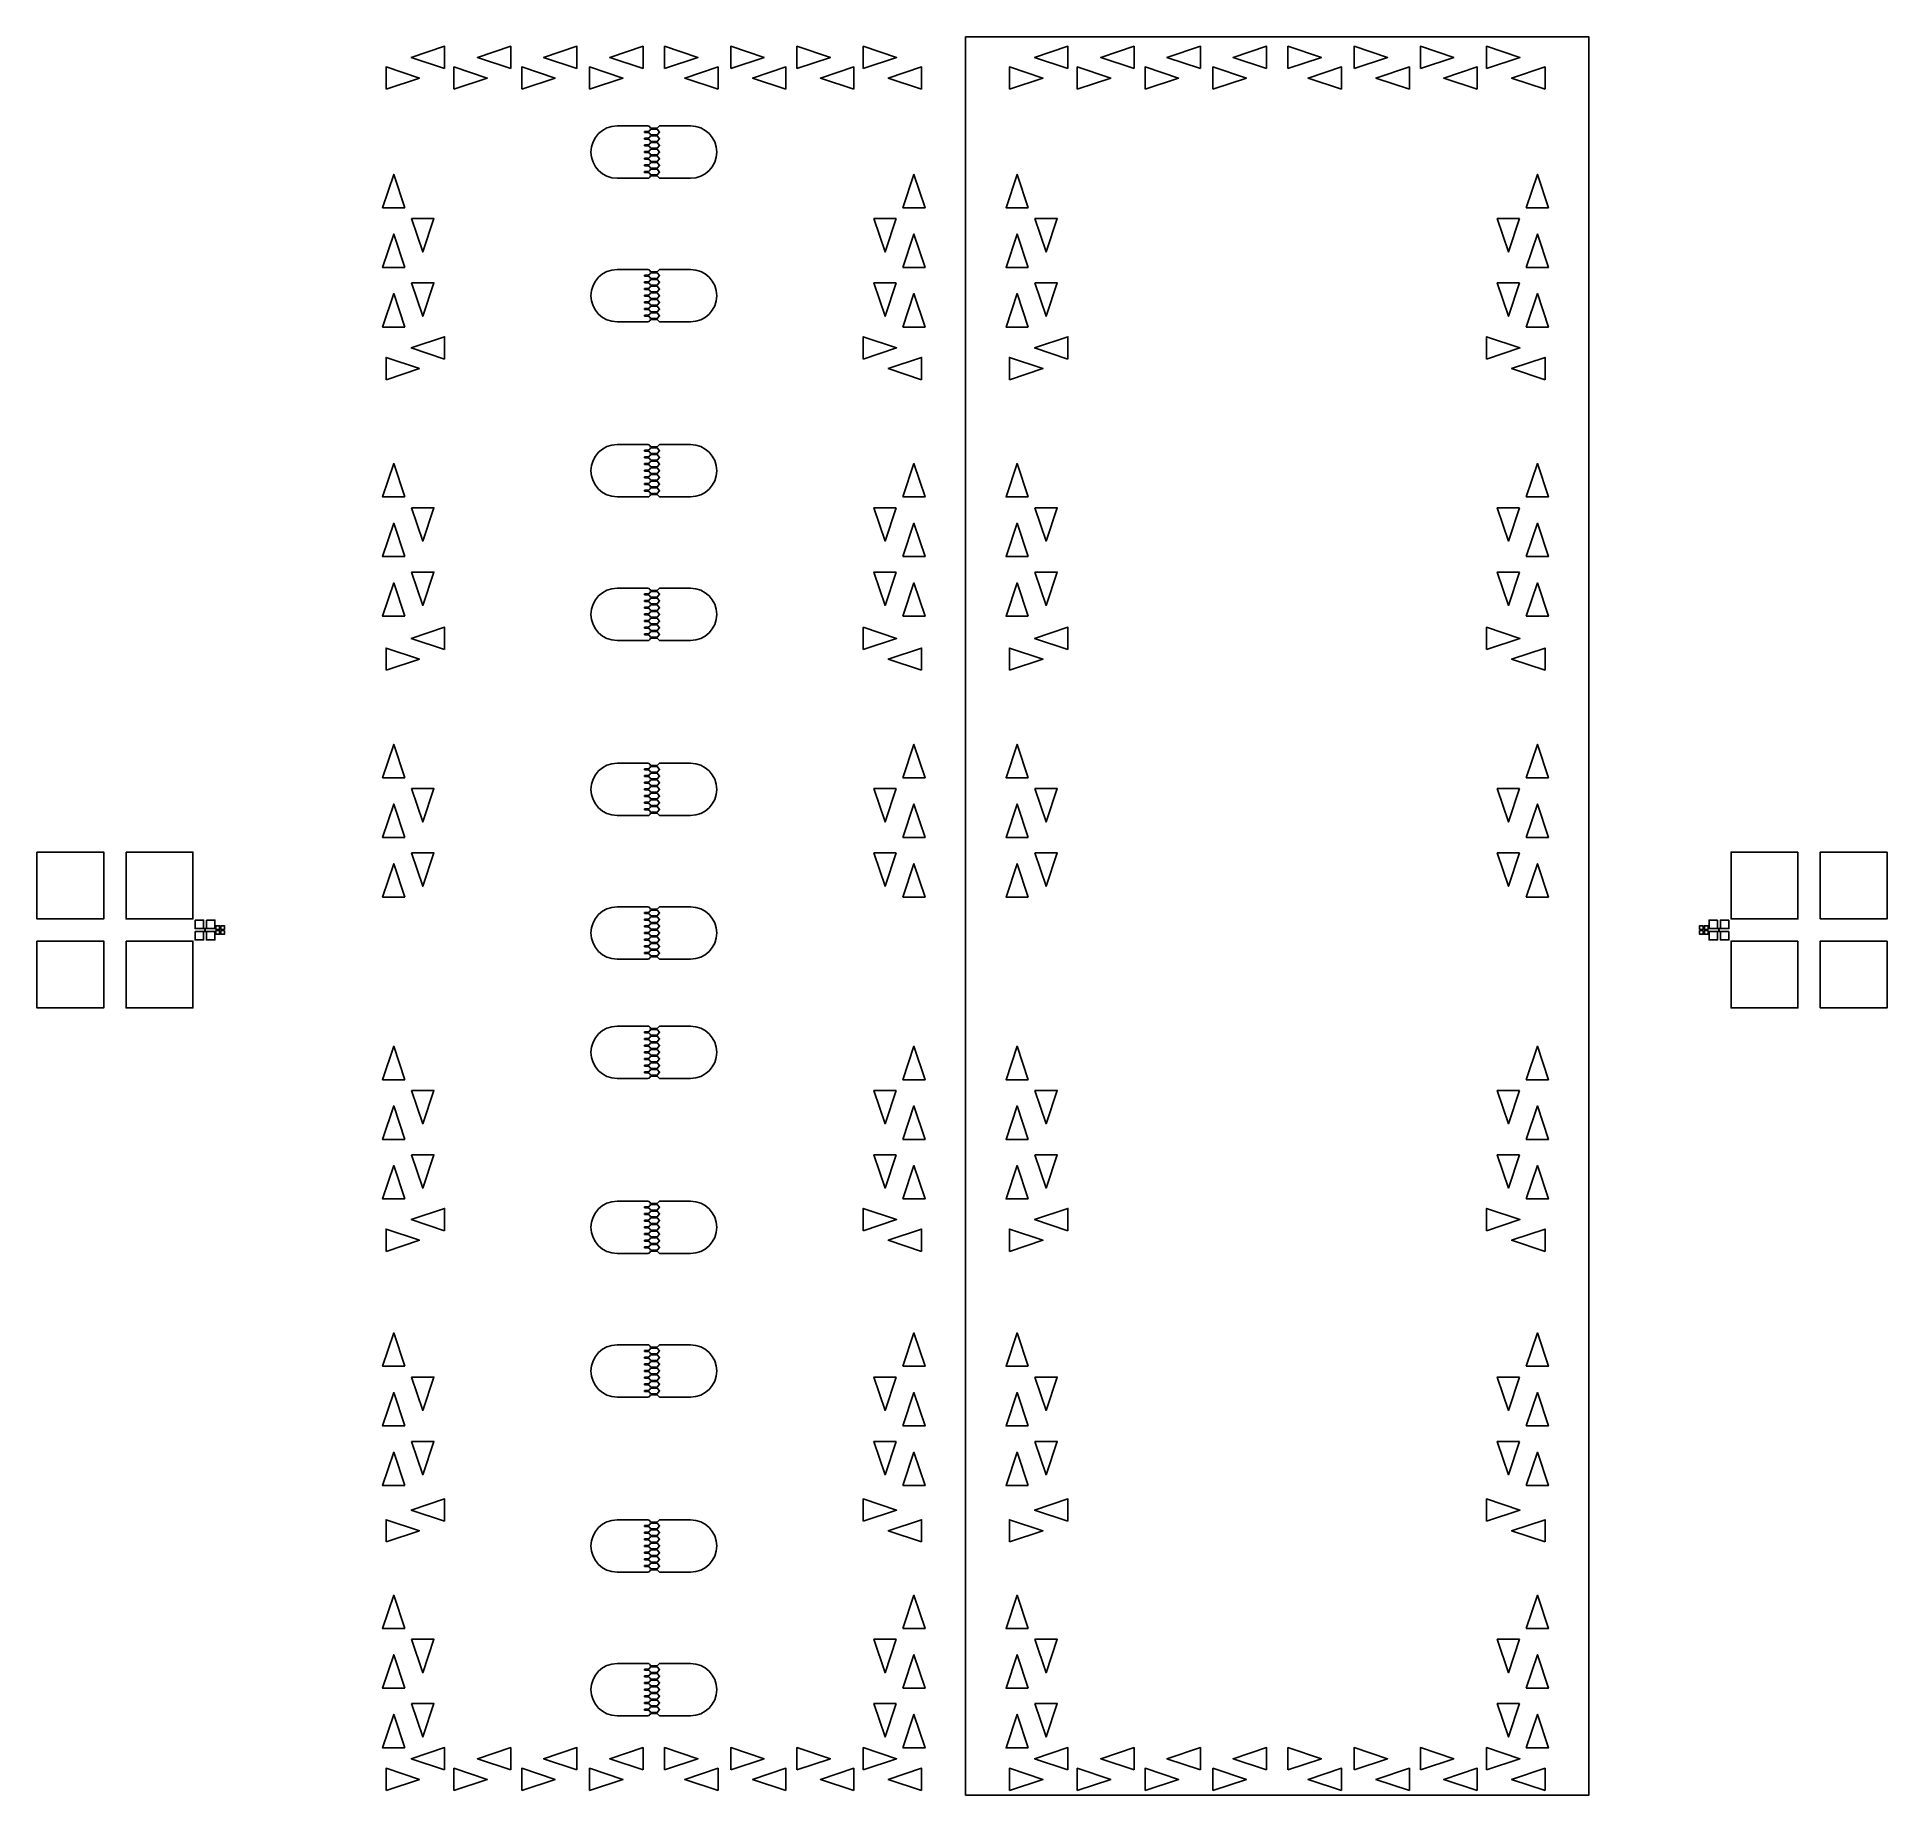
# Model space of a CAD drawing. Header units: millimetres. Extents: x -41.5 to 41.5, y -38.9 to 40.1.
import ezdxf

# ---------------------------------------------------------------- set-up
doc = ezdxf.new("R2010")
doc.units = ezdxf.units.MM

msp = doc.modelspace()

# ---------------------------------------------------------------- linework, layer by layer
for points in [[(28.16, -35.871), (28.16, -38.871), (0.16, -38.871), (0.16, -35.871), (0.16, 33.129), (0.16, 37.129), (0.16, 40.129), (28.16, 40.129), (28.16, 37.129)], [(-23.241, 38.713), (-24.741, 39.213), (-23.241, 39.713)], [(-20.268, 38.713), (-21.768, 39.213), (-20.268, 39.713)], [(-17.294, 38.713), (-18.794, 39.213), (-17.294, 39.713)], [(-14.321, 38.713), (-15.821, 39.213), (-14.321, 39.713)], [(-13.359, 38.713), (-11.859, 39.213), (-13.359, 39.713)], [(-10.386, 38.713), (-8.886, 39.213), (-10.386, 39.713)], [(-7.412, 38.713), (-5.912, 39.213), (-7.412, 39.713)], [(-4.439, 38.713), (-2.939, 39.213), (-4.439, 39.713)], [(4.759, 38.713), (3.259, 39.213), (4.759, 39.713)], [(7.732, 38.713), (6.232, 39.213), (7.732, 39.713)], [(10.706, 38.713), (9.206, 39.213), (10.706, 39.713)], [(13.679, 38.713), (12.179, 39.213), (13.679, 39.713)], [(14.641, 38.713), (16.141, 39.213), (14.641, 39.713)], [(17.614, 38.713), (19.114, 39.213), (17.614, 39.713)], [(20.588, 38.713), (22.088, 39.213), (20.588, 39.713)], [(23.561, 38.713), (25.061, 39.213), (23.561, 39.713)], [(-25.869, 37.784), (-24.369, 38.284), (-25.869, 38.784)], [(-22.822, 37.784), (-21.322, 38.284), (-22.822, 38.784)], [(-19.775, 37.784), (-18.275, 38.284), (-19.775, 38.784)], [(-16.728, 37.784), (-15.228, 38.284), (-16.728, 38.784)], [(-10.953, 37.784), (-12.453, 38.284), (-10.953, 38.784)], [(-7.906, 37.784), (-9.406, 38.284), (-7.906, 38.784)], [(-4.859, 37.784), (-6.359, 38.284), (-4.859, 38.784)], [(-1.812, 37.784), (-3.312, 38.284), (-1.812, 38.784)], [(2.131, 37.784), (3.631, 38.284), (2.131, 38.784)], [(5.178, 37.784), (6.678, 38.284), (5.178, 38.784)], [(8.225, 37.784), (9.725, 38.284), (8.225, 38.784)], [(11.272, 37.784), (12.772, 38.284), (11.272, 38.784)], [(17.047, 37.784), (15.547, 38.284), (17.047, 38.784)], [(20.094, 37.784), (18.594, 38.284), (20.094, 38.784)], [(23.141, 37.784), (21.641, 38.284), (23.141, 38.784)], [(26.188, 37.784), (24.688, 38.284), (26.188, 38.784)], [(-25.023, 32.456), (-25.523, 33.956), (-26.023, 32.456)], [(-2.657, 32.456), (-2.157, 33.956), (-1.657, 32.456)], [(2.977, 32.456), (2.477, 33.956), (1.977, 32.456)], [(25.343, 32.456), (25.843, 33.956), (26.343, 32.456)], [(-24.723, 31.972), (-24.223, 30.472), (-23.723, 31.972)], [(-2.958, 31.972), (-3.458, 30.472), (-3.958, 31.972)], [(3.277, 31.972), (3.777, 30.472), (4.277, 31.972)], [(25.042, 31.972), (24.542, 30.472), (24.042, 31.972)], [(-25.023, 29.775), (-25.523, 31.275), (-26.023, 29.775)], [(-2.657, 29.775), (-2.157, 31.275), (-1.657, 29.775)], [(2.977, 29.775), (2.477, 31.275), (1.977, 29.775)], [(25.343, 29.775), (25.843, 31.275), (26.343, 29.775)], [(-25.023, 27.095), (-25.523, 28.595), (-26.023, 27.095)], [(-24.723, 29.083), (-24.223, 27.583), (-23.723, 29.083)], [(-2.958, 29.083), (-3.458, 27.583), (-3.958, 29.083)], [(-2.657, 27.095), (-2.157, 28.595), (-1.657, 27.095)], [(2.977, 27.095), (2.477, 28.595), (1.977, 27.095)], [(3.277, 29.083), (3.777, 27.583), (4.277, 29.083)], [(25.042, 29.083), (24.542, 27.583), (24.042, 29.083)], [(25.343, 27.095), (25.843, 28.595), (26.343, 27.095)], [(-23.241, 25.657), (-24.741, 26.157), (-23.241, 26.657)], [(-4.439, 25.657), (-2.939, 26.157), (-4.439, 26.657)], [(4.759, 25.657), (3.259, 26.157), (4.759, 26.657)], [(23.561, 25.657), (25.061, 26.157), (23.561, 26.657)], [(-25.869, 24.727), (-24.369, 25.227), (-25.869, 25.727)], [(-1.812, 24.727), (-3.312, 25.227), (-1.812, 25.727)], [(2.131, 24.727), (3.631, 25.227), (2.131, 25.727)], [(26.188, 24.727), (24.688, 25.227), (26.188, 25.727)], [(-25.023, 19.46), (-25.523, 20.96), (-26.023, 19.46)], [(-2.657, 19.46), (-2.157, 20.96), (-1.657, 19.46)], [(2.977, 19.46), (2.477, 20.96), (1.977, 19.46)], [(25.343, 19.46), (25.843, 20.96), (26.343, 19.46)], [(-24.723, 18.976), (-24.223, 17.476), (-23.723, 18.976)], [(-2.958, 18.976), (-3.458, 17.476), (-3.958, 18.976)], [(3.277, 18.976), (3.777, 17.476), (4.277, 18.976)], [(25.042, 18.976), (24.542, 17.476), (24.042, 18.976)], [(-25.023, 16.779), (-25.523, 18.279), (-26.023, 16.779)], [(-2.657, 16.779), (-2.157, 18.279), (-1.657, 16.779)], [(2.977, 16.779), (2.477, 18.279), (1.977, 16.779)], [(25.343, 16.779), (25.843, 18.279), (26.343, 16.779)], [(-24.723, 16.087), (-24.223, 14.587), (-23.723, 16.087)], [(-2.958, 16.087), (-3.458, 14.587), (-3.958, 16.087)], [(3.277, 16.087), (3.777, 14.587), (4.277, 16.087)], [(25.042, 16.087), (24.542, 14.587), (24.042, 16.087)], [(-25.023, 14.099), (-25.523, 15.599), (-26.023, 14.099)], [(-2.657, 14.099), (-2.157, 15.599), (-1.657, 14.099)], [(2.977, 14.099), (2.477, 15.599), (1.977, 14.099)], [(25.343, 14.099), (25.843, 15.599), (26.343, 14.099)], [(-23.241, 12.601), (-24.741, 13.101), (-23.241, 13.601)], [(-4.439, 12.601), (-2.939, 13.101), (-4.439, 13.601)], [(4.759, 12.601), (3.259, 13.101), (4.759, 13.601)], [(23.561, 12.601), (25.061, 13.101), (23.561, 13.601)], [(-25.869, 11.671), (-24.369, 12.171), (-25.869, 12.671)], [(-1.812, 11.671), (-3.312, 12.171), (-1.812, 12.671)], [(2.131, 11.671), (3.631, 12.171), (2.131, 12.671)], [(26.188, 11.671), (24.688, 12.171), (26.188, 12.671)], [(-25.023, 6.84), (-25.523, 8.34), (-26.023, 6.84)], [(-2.657, 6.84), (-2.157, 8.34), (-1.657, 6.84)], [(2.977, 6.84), (2.477, 8.34), (1.977, 6.84)], [(25.343, 6.84), (25.843, 8.34), (26.343, 6.84)], [(-24.723, 6.356), (-24.223, 4.856), (-23.723, 6.356)], [(-2.958, 6.356), (-3.458, 4.856), (-3.958, 6.356)], [(3.277, 6.356), (3.777, 4.856), (4.277, 6.356)], [(25.042, 6.356), (24.542, 4.856), (24.042, 6.356)], [(-25.023, 4.159), (-25.523, 5.659), (-26.023, 4.159)], [(-2.657, 4.159), (-2.157, 5.659), (-1.657, 4.159)], [(2.977, 4.159), (2.477, 5.659), (1.977, 4.159)], [(25.343, 4.159), (25.843, 5.659), (26.343, 4.159)], [(-41.548, 3.5), (-38.548, 3.5), (-38.548, 0.5), (-41.548, 0.5)], [(-37.548, 3.5), (-34.548, 3.5), (-34.548, 0.5), (-37.548, 0.5)], [(-24.723, 3.467), (-24.223, 1.967), (-23.723, 3.467)], [(-2.958, 3.467), (-3.458, 1.967), (-3.958, 3.467)], [(3.277, 3.467), (3.777, 1.967), (4.277, 3.467)], [(25.042, 3.467), (24.542, 1.967), (24.042, 3.467)], [(37.548, 3.5), (34.548, 3.5), (34.548, 0.5), (37.548, 0.5)], [(41.548, 3.5), (38.548, 3.5), (38.548, 0.5), (41.548, 0.5)], [(-25.023, 1.479), (-25.523, 2.979), (-26.023, 1.479)], [(-2.657, 1.479), (-2.157, 2.979), (-1.657, 1.479)], [(2.977, 1.479), (2.477, 2.979), (1.977, 1.479)], [(25.343, 1.479), (25.843, 2.979), (26.343, 1.479)], [(-34.445, 0.445), (-34.064, 0.445), (-34.064, 0.064), (-34.445, 0.064)], [(-33.98, 0.064), (-34, 0.064), (-34.02, 0.064), (-34, 0)], [(-33.98, -0.064), (-34, -0.064), (-34.02, -0.064), (-34, 0)], [(-33.936, 0.445), (-33.555, 0.445), (-33.555, 0.064), (-33.936, 0.064)], [(-33.509, 0.19), (-33.346, 0.19), (-33.346, 0.027), (-33.509, 0.027)], [(-33.292, 0.19), (-33.13, 0.19), (-33.13, 0.027), (-33.292, 0.027)], [(33.292, 0.19), (33.13, 0.19), (33.13, 0.027), (33.292, 0.027)], [(33.509, 0.19), (33.346, 0.19), (33.346, 0.027), (33.509, 0.027)], [(33.936, 0.445), (33.555, 0.445), (33.555, 0.064), (33.936, 0.064)], [(34.02, 0.064), (34, 0.064), (33.98, 0.064), (34, 0)], [(34.02, -0.064), (34, -0.064), (33.98, -0.064), (34, 0)], [(34.445, 0.445), (34.064, 0.445), (34.064, 0.064), (34.445, 0.064)], [(-41.548, -0.5), (-38.548, -0.5), (-38.548, -3.5), (-41.548, -3.5)], [(-37.548, -0.5), (-34.548, -0.5), (-34.548, -3.5), (-37.548, -3.5)], [(-34.445, -0.064), (-34.064, -0.064), (-34.064, -0.445), (-34.445, -0.445)], [(-33.936, -0.064), (-33.555, -0.064), (-33.555, -0.445), (-33.936, -0.445)], [(-33.509, -0.027), (-33.346, -0.027), (-33.346, -0.19), (-33.509, -0.19)], [(-33.292, -0.027), (-33.13, -0.027), (-33.13, -0.19), (-33.292, -0.19)], [(33.292, -0.027), (33.13, -0.027), (33.13, -0.19), (33.292, -0.19)], [(33.509, -0.027), (33.346, -0.027), (33.346, -0.19), (33.509, -0.19)], [(33.936, -0.064), (33.555, -0.064), (33.555, -0.445), (33.936, -0.445)], [(34.445, -0.064), (34.064, -0.064), (34.064, -0.445), (34.445, -0.445)], [(37.548, -0.5), (34.548, -0.5), (34.548, -3.5), (37.548, -3.5)], [(41.548, -0.5), (38.548, -0.5), (38.548, -3.5), (41.548, -3.5)], [(-25.023, -6.726), (-25.523, -5.226), (-26.023, -6.726)], [(-2.657, -6.726), (-2.157, -5.226), (-1.657, -6.726)], [(2.977, -6.726), (2.477, -5.226), (1.977, -6.726)], [(25.343, -6.726), (25.843, -5.226), (26.343, -6.726)], [(-24.723, -7.21), (-24.223, -8.71), (-23.723, -7.21)], [(-2.958, -7.21), (-3.458, -8.71), (-3.958, -7.21)], [(3.277, -7.21), (3.777, -8.71), (4.277, -7.21)], [(25.042, -7.21), (24.542, -8.71), (24.042, -7.21)], [(-25.023, -9.407), (-25.523, -7.907), (-26.023, -9.407)], [(-2.657, -9.407), (-2.157, -7.907), (-1.657, -9.407)], [(2.977, -9.407), (2.477, -7.907), (1.977, -9.407)], [(25.343, -9.407), (25.843, -7.907), (26.343, -9.407)], [(-25.023, -12.087), (-25.523, -10.587), (-26.023, -12.087)], [(-24.723, -10.099), (-24.223, -11.599), (-23.723, -10.099)], [(-2.958, -10.099), (-3.458, -11.599), (-3.958, -10.099)], [(-2.657, -12.087), (-2.157, -10.587), (-1.657, -12.087)], [(2.977, -12.087), (2.477, -10.587), (1.977, -12.087)], [(3.277, -10.099), (3.777, -11.599), (4.277, -10.099)], [(25.042, -10.099), (24.542, -11.599), (24.042, -10.099)], [(25.343, -12.087), (25.843, -10.587), (26.343, -12.087)], [(-23.241, -13.512), (-24.741, -13.012), (-23.241, -12.512)], [(-4.439, -13.512), (-2.939, -13.012), (-4.439, -12.512)], [(4.759, -13.512), (3.259, -13.012), (4.759, -12.512)], [(23.561, -13.512), (25.061, -13.012), (23.561, -12.512)], [(-25.869, -14.441), (-24.369, -13.941), (-25.869, -13.441)], [(-1.812, -14.441), (-3.312, -13.941), (-1.812, -13.441)], [(2.131, -14.441), (3.631, -13.941), (2.131, -13.441)], [(26.188, -14.441), (24.688, -13.941), (26.188, -13.441)], [(-25.023, -19.607), (-25.523, -18.107), (-26.023, -19.607)], [(-2.657, -19.607), (-2.157, -18.107), (-1.657, -19.607)], [(2.977, -19.607), (2.477, -18.107), (1.977, -19.607)], [(25.343, -19.607), (25.843, -18.107), (26.343, -19.607)], [(-24.723, -20.091), (-24.223, -21.591), (-23.723, -20.091)], [(-2.958, -20.091), (-3.458, -21.591), (-3.958, -20.091)], [(3.277, -20.091), (3.777, -21.591), (4.277, -20.091)], [(25.042, -20.091), (24.542, -21.591), (24.042, -20.091)], [(-25.023, -22.288), (-25.523, -20.788), (-26.023, -22.288)], [(-2.657, -22.288), (-2.157, -20.788), (-1.657, -22.288)], [(2.977, -22.288), (2.477, -20.788), (1.977, -22.288)], [(25.343, -22.288), (25.843, -20.788), (26.343, -22.288)], [(-24.723, -22.98), (-24.223, -24.48), (-23.723, -22.98)], [(-2.958, -22.98), (-3.458, -24.48), (-3.958, -22.98)], [(3.277, -22.98), (3.777, -24.48), (4.277, -22.98)], [(25.042, -22.98), (24.542, -24.48), (24.042, -22.98)], [(-25.023, -24.968), (-25.523, -23.468), (-26.023, -24.968)], [(-2.657, -24.968), (-2.157, -23.468), (-1.657, -24.968)], [(2.977, -24.968), (2.477, -23.468), (1.977, -24.968)], [(25.343, -24.968), (25.843, -23.468), (26.343, -24.968)], [(-23.241, -26.568), (-24.741, -26.068), (-23.241, -25.568)], [(-4.439, -26.568), (-2.939, -26.068), (-4.439, -25.568)], [(4.759, -26.568), (3.259, -26.068), (4.759, -25.568)], [(23.561, -26.568), (25.061, -26.068), (23.561, -25.568)], [(-25.869, -27.498), (-24.369, -26.998), (-25.869, -26.498)], [(-1.812, -27.498), (-3.312, -26.998), (-1.812, -26.498)], [(2.131, -27.498), (3.631, -26.998), (2.131, -26.498)], [(26.188, -27.498), (24.688, -26.998), (26.188, -26.498)], [(-25.023, -31.391), (-25.523, -29.891), (-26.023, -31.391)], [(-2.657, -31.391), (-2.157, -29.891), (-1.657, -31.391)], [(2.977, -31.391), (2.477, -29.891), (1.977, -31.391)], [(25.343, -31.391), (25.843, -29.891), (26.343, -31.391)], [(-24.723, -31.874), (-24.223, -33.374), (-23.723, -31.874)], [(-2.958, -31.874), (-3.458, -33.374), (-3.958, -31.874)], [(3.277, -31.874), (3.777, -33.374), (4.277, -31.874)], [(25.042, -31.874), (24.542, -33.374), (24.042, -31.874)], [(-25.023, -34.071), (-25.523, -32.571), (-26.023, -34.071)], [(-2.657, -34.071), (-2.157, -32.571), (-1.657, -34.071)], [(2.977, -34.071), (2.477, -32.571), (1.977, -34.071)], [(25.343, -34.071), (25.843, -32.571), (26.343, -34.071)], [(-24.723, -34.763), (-24.223, -36.263), (-23.723, -34.763)], [(-2.958, -34.763), (-3.458, -36.263), (-3.958, -34.763)], [(3.277, -34.763), (3.777, -36.263), (4.277, -34.763)], [(25.042, -34.763), (24.542, -36.263), (24.042, -34.763)], [(-25.023, -36.752), (-25.523, -35.252), (-26.023, -36.752)], [(-2.657, -36.752), (-2.157, -35.252), (-1.657, -36.752)], [(2.977, -36.752), (2.477, -35.252), (1.977, -36.752)], [(25.343, -36.752), (25.843, -35.252), (26.343, -36.752)], [(-23.241, -37.742), (-24.741, -37.242), (-23.241, -36.742)], [(-20.268, -37.742), (-21.768, -37.242), (-20.268, -36.742)], [(-17.294, -37.742), (-18.794, -37.242), (-17.294, -36.742)], [(-14.321, -37.742), (-15.821, -37.242), (-14.321, -36.742)], [(-13.359, -37.742), (-11.859, -37.242), (-13.359, -36.742)], [(-10.386, -37.742), (-8.886, -37.242), (-10.386, -36.742)], [(-7.412, -37.742), (-5.912, -37.242), (-7.412, -36.742)], [(-4.439, -37.742), (-2.939, -37.242), (-4.439, -36.742)], [(4.759, -37.742), (3.259, -37.242), (4.759, -36.742)], [(7.732, -37.742), (6.232, -37.242), (7.732, -36.742)], [(10.706, -37.742), (9.206, -37.242), (10.706, -36.742)], [(13.679, -37.742), (12.179, -37.242), (13.679, -36.742)], [(14.641, -37.742), (16.141, -37.242), (14.641, -36.742)], [(17.614, -37.742), (19.114, -37.242), (17.614, -36.742)], [(20.588, -37.742), (22.088, -37.242), (20.588, -36.742)], [(23.561, -37.742), (25.061, -37.242), (23.561, -36.742)], [(-25.869, -38.671), (-24.369, -38.171), (-25.869, -37.671)], [(-22.822, -38.671), (-21.322, -38.171), (-22.822, -37.671)], [(-19.775, -38.671), (-18.275, -38.171), (-19.775, -37.671)], [(-16.728, -38.671), (-15.228, -38.171), (-16.728, -37.671)], [(-10.953, -38.671), (-12.453, -38.171), (-10.953, -37.671)], [(-7.906, -38.671), (-9.406, -38.171), (-7.906, -37.671)], [(-4.859, -38.671), (-6.359, -38.171), (-4.859, -37.671)], [(-1.812, -38.671), (-3.312, -38.171), (-1.812, -37.671)], [(2.131, -38.671), (3.631, -38.171), (2.131, -37.671)], [(5.178, -38.671), (6.678, -38.171), (5.178, -37.671)], [(8.225, -38.671), (9.725, -38.171), (8.225, -37.671)], [(11.272, -38.671), (12.772, -38.171), (11.272, -37.671)], [(17.047, -38.671), (15.547, -38.171), (17.047, -37.671)], [(20.094, -38.671), (18.594, -38.171), (20.094, -37.671)], [(23.141, -38.671), (21.641, -38.171), (23.141, -37.671)], [(26.188, -38.671), (24.688, -38.171), (26.188, -37.671)]]:
    msp.add_lwpolyline(points, close=True)
for points in [[(-13.99, 33.883), (-13.69, 33.883), (-13.601, 33.797, 0.193635), (-13.566, 33.783), (-12.19, 33.783, 1), (-12.19, 36.133), (-13.566, 36.133, 0.193635), (-13.601, 36.119), (-13.69, 36.033), (-13.99, 36.033, 0.356394), (-14.113, 36.133), (-14.253, 36.133), (-15.49, 36.133, 1), (-15.49, 33.783), (-14.253, 33.783), (-14.113, 33.783, 0.356394)], [(-13.69, 35.983), (-13.99, 35.983, -0.356394), (-14.113, 35.883), (-14.253, 35.883, 0.414214), (-14.263, 35.873), (-14.263, 35.843, 0.414214), (-14.253, 35.833), (-14.113, 35.833, -0.356394), (-13.99, 35.733), (-13.69, 35.733), (-13.586, 35.858)], [(-13.99, 35.433), (-13.69, 35.433), (-13.586, 35.558), (-13.69, 35.683), (-13.99, 35.683, -0.356394), (-14.113, 35.583), (-14.253, 35.583, 0.414214), (-14.263, 35.573), (-14.263, 35.543, 0.414214), (-14.253, 35.533), (-14.113, 35.533, -0.356394)], [(-13.69, 35.383), (-13.99, 35.383, -0.356394), (-14.113, 35.283), (-14.253, 35.283, 0.414214), (-14.263, 35.273), (-14.263, 35.243, 0.414214), (-14.253, 35.233), (-14.113, 35.233, -0.356394), (-13.99, 35.133), (-13.69, 35.133), (-13.586, 35.258)], [(-13.69, 35.083), (-13.99, 35.083, -0.356394), (-14.113, 34.983), (-14.253, 34.983, 0.414214), (-14.263, 34.973), (-14.263, 34.943, 0.414214), (-14.253, 34.933), (-14.113, 34.933, -0.356394), (-13.99, 34.833), (-13.69, 34.833), (-13.586, 34.958)], [(-13.69, 34.783), (-13.99, 34.783, -0.356394), (-14.113, 34.683), (-14.253, 34.683, 0.414214), (-14.263, 34.673), (-14.263, 34.643, 0.414214), (-14.253, 34.633), (-14.113, 34.633, -0.356394), (-13.99, 34.533), (-13.69, 34.533), (-13.586, 34.658)], [(-13.69, 34.483), (-13.99, 34.483, -0.356394), (-14.113, 34.383), (-14.253, 34.383, 0.414214), (-14.263, 34.373), (-14.263, 34.343, 0.414214), (-14.253, 34.333), (-14.113, 34.333, -0.356394), (-13.99, 34.233), (-13.69, 34.233), (-13.586, 34.358)], [(-13.69, 34.183), (-13.99, 34.183, -0.356394), (-14.113, 34.083), (-14.253, 34.083, 0.414214), (-14.263, 34.073), (-14.263, 34.043, 0.414214), (-14.253, 34.033), (-14.113, 34.033, -0.356394), (-13.99, 33.933), (-13.69, 33.933), (-13.586, 34.058)], [(-13.99, 27.429), (-13.69, 27.429), (-13.601, 27.343, 0.193635), (-13.566, 27.329), (-12.19, 27.329, 1), (-12.19, 29.679), (-13.566, 29.679, 0.193635), (-13.601, 29.665), (-13.69, 29.579), (-13.99, 29.579, 0.356394), (-14.113, 29.679), (-14.253, 29.679), (-15.49, 29.679, 1), (-15.49, 27.329), (-14.253, 27.329), (-14.113, 27.329, 0.356394)], [(-13.69, 29.529), (-13.99, 29.529, -0.356394), (-14.113, 29.429), (-14.253, 29.429, 0.414214), (-14.263, 29.419), (-14.263, 29.389, 0.414214), (-14.253, 29.379), (-14.113, 29.379, -0.356394), (-13.99, 29.279), (-13.69, 29.279), (-13.586, 29.404)], [(-13.99, 28.979), (-13.69, 28.979), (-13.586, 29.104), (-13.69, 29.229), (-13.99, 29.229, -0.356394), (-14.113, 29.129), (-14.253, 29.129, 0.414214), (-14.263, 29.119), (-14.263, 29.089, 0.414214), (-14.253, 29.079), (-14.113, 29.079, -0.356394)], [(-13.69, 28.929), (-13.99, 28.929, -0.356394), (-14.113, 28.829), (-14.253, 28.829, 0.414214), (-14.263, 28.819), (-14.263, 28.789, 0.414214), (-14.253, 28.779), (-14.113, 28.779, -0.356394), (-13.99, 28.679), (-13.69, 28.679), (-13.586, 28.804)], [(-13.69, 28.629), (-13.99, 28.629, -0.356394), (-14.113, 28.529), (-14.253, 28.529, 0.414214), (-14.263, 28.519), (-14.263, 28.489, 0.414214), (-14.253, 28.479), (-14.113, 28.479, -0.356394), (-13.99, 28.379), (-13.69, 28.379), (-13.586, 28.504)], [(-13.69, 28.329), (-13.99, 28.329, -0.356394), (-14.113, 28.229), (-14.253, 28.229, 0.414214), (-14.263, 28.219), (-14.263, 28.189, 0.414214), (-14.253, 28.179), (-14.113, 28.179, -0.356394), (-13.99, 28.079), (-13.69, 28.079), (-13.586, 28.204)], [(-13.69, 28.029), (-13.99, 28.029, -0.356394), (-14.113, 27.929), (-14.253, 27.929, 0.414214), (-14.263, 27.919), (-14.263, 27.889, 0.414214), (-14.253, 27.879), (-14.113, 27.879, -0.356394), (-13.99, 27.779), (-13.69, 27.779), (-13.586, 27.904)], [(-13.69, 27.729), (-13.99, 27.729, -0.356394), (-14.113, 27.629), (-14.253, 27.629, 0.414214), (-14.263, 27.619), (-14.263, 27.589, 0.414214), (-14.253, 27.579), (-14.113, 27.579, -0.356394), (-13.99, 27.479), (-13.69, 27.479), (-13.586, 27.604)], [(-13.99, 19.564), (-13.69, 19.564), (-13.601, 19.478, 0.193635), (-13.566, 19.464), (-12.19, 19.464, 1), (-12.19, 21.814), (-13.566, 21.814, 0.193635), (-13.601, 21.8), (-13.69, 21.714), (-13.99, 21.714, 0.356394), (-14.113, 21.814), (-14.253, 21.814), (-15.49, 21.814, 1), (-15.49, 19.464), (-14.253, 19.464), (-14.113, 19.464, 0.356394)], [(-13.69, 21.664), (-13.99, 21.664, -0.356394), (-14.113, 21.564), (-14.253, 21.564, 0.414214), (-14.263, 21.554), (-14.263, 21.524, 0.414214), (-14.253, 21.514), (-14.113, 21.514, -0.356394), (-13.99, 21.414), (-13.69, 21.414), (-13.586, 21.539)], [(-13.99, 21.114), (-13.69, 21.114), (-13.586, 21.239), (-13.69, 21.364), (-13.99, 21.364, -0.356394), (-14.113, 21.264), (-14.253, 21.264, 0.414214), (-14.263, 21.254), (-14.263, 21.224, 0.414214), (-14.253, 21.214), (-14.113, 21.214, -0.356394)], [(-13.69, 21.064), (-13.99, 21.064, -0.356394), (-14.113, 20.964), (-14.253, 20.964, 0.414214), (-14.263, 20.954), (-14.263, 20.924, 0.414214), (-14.253, 20.914), (-14.113, 20.914, -0.356394), (-13.99, 20.814), (-13.69, 20.814), (-13.586, 20.939)], [(-13.69, 20.764), (-13.99, 20.764, -0.356394), (-14.113, 20.664), (-14.253, 20.664, 0.414214), (-14.263, 20.654), (-14.263, 20.624, 0.414214), (-14.253, 20.614), (-14.113, 20.614, -0.356394), (-13.99, 20.514), (-13.69, 20.514), (-13.586, 20.639)], [(-13.69, 20.464), (-13.99, 20.464, -0.356394), (-14.113, 20.364), (-14.253, 20.364, 0.414214), (-14.263, 20.354), (-14.263, 20.324, 0.414214), (-14.253, 20.314), (-14.113, 20.314, -0.356394), (-13.99, 20.214), (-13.69, 20.214), (-13.586, 20.339)], [(-13.69, 20.164), (-13.99, 20.164, -0.356394), (-14.113, 20.064), (-14.253, 20.064, 0.414214), (-14.263, 20.054), (-14.263, 20.024, 0.414214), (-14.253, 20.014), (-14.113, 20.014, -0.356394), (-13.99, 19.914), (-13.69, 19.914), (-13.586, 20.039)], [(-13.69, 19.864), (-13.99, 19.864, -0.356394), (-14.113, 19.764), (-14.253, 19.764, 0.414214), (-14.263, 19.754), (-14.263, 19.724, 0.414214), (-14.253, 19.714), (-14.113, 19.714, -0.356394), (-13.99, 19.614), (-13.69, 19.614), (-13.586, 19.739)], [(-13.99, 13.109), (-13.69, 13.109), (-13.601, 13.023, 0.193635), (-13.566, 13.009), (-12.19, 13.009, 1), (-12.19, 15.359), (-13.566, 15.359, 0.193635), (-13.601, 15.345), (-13.69, 15.259), (-13.99, 15.259, 0.356394), (-14.113, 15.359), (-14.253, 15.359), (-15.49, 15.359, 1), (-15.49, 13.009), (-14.253, 13.009), (-14.113, 13.009, 0.356394)], [(-13.69, 15.209), (-13.99, 15.209, -0.356394), (-14.113, 15.109), (-14.253, 15.109, 0.414214), (-14.263, 15.099), (-14.263, 15.069, 0.414214), (-14.253, 15.059), (-14.113, 15.059, -0.356394), (-13.99, 14.959), (-13.69, 14.959), (-13.586, 15.084)], [(-13.99, 14.659), (-13.69, 14.659), (-13.586, 14.784), (-13.69, 14.909), (-13.99, 14.909, -0.356394), (-14.113, 14.809), (-14.253, 14.809, 0.414214), (-14.263, 14.799), (-14.263, 14.769, 0.414214), (-14.253, 14.759), (-14.113, 14.759, -0.356394)], [(-13.69, 14.609), (-13.99, 14.609, -0.356394), (-14.113, 14.509), (-14.253, 14.509, 0.414214), (-14.263, 14.499), (-14.263, 14.469, 0.414214), (-14.253, 14.459), (-14.113, 14.459, -0.356394), (-13.99, 14.359), (-13.69, 14.359), (-13.586, 14.484)], [(-13.69, 14.309), (-13.99, 14.309, -0.356394), (-14.113, 14.209), (-14.253, 14.209, 0.414214), (-14.263, 14.199), (-14.263, 14.169, 0.414214), (-14.253, 14.159), (-14.113, 14.159, -0.356394), (-13.99, 14.059), (-13.69, 14.059), (-13.586, 14.184)], [(-13.69, 14.009), (-13.99, 14.009, -0.356394), (-14.113, 13.909), (-14.253, 13.909, 0.414214), (-14.263, 13.899), (-14.263, 13.869, 0.414214), (-14.253, 13.859), (-14.113, 13.859, -0.356394), (-13.99, 13.759), (-13.69, 13.759), (-13.586, 13.884)], [(-13.69, 13.709), (-13.99, 13.709, -0.356394), (-14.113, 13.609), (-14.253, 13.609, 0.414214), (-14.263, 13.599), (-14.263, 13.569, 0.414214), (-14.253, 13.559), (-14.113, 13.559, -0.356394), (-13.99, 13.459), (-13.69, 13.459), (-13.586, 13.584)], [(-13.69, 13.409), (-13.99, 13.409, -0.356394), (-14.113, 13.309), (-14.253, 13.309, 0.414214), (-14.263, 13.299), (-14.263, 13.269, 0.414214), (-14.253, 13.259), (-14.113, 13.259, -0.356394), (-13.99, 13.159), (-13.69, 13.159), (-13.586, 13.284)], [(-13.99, 5.244), (-13.69, 5.244), (-13.601, 5.158, 0.193635), (-13.566, 5.144), (-12.19, 5.144, 1), (-12.19, 7.494), (-13.566, 7.494, 0.193635), (-13.601, 7.48), (-13.69, 7.394), (-13.99, 7.394, 0.356394), (-14.113, 7.494), (-14.253, 7.494), (-15.49, 7.494, 1), (-15.49, 5.144), (-14.253, 5.144), (-14.113, 5.144, 0.356394)], [(-13.69, 7.344), (-13.99, 7.344, -0.356394), (-14.113, 7.244), (-14.253, 7.244, 0.414214), (-14.263, 7.234), (-14.263, 7.204, 0.414214), (-14.253, 7.194), (-14.113, 7.194, -0.356394), (-13.99, 7.094), (-13.69, 7.094), (-13.586, 7.219)], [(-13.99, 6.794), (-13.69, 6.794), (-13.586, 6.919), (-13.69, 7.044), (-13.99, 7.044, -0.356394), (-14.113, 6.944), (-14.253, 6.944, 0.414214), (-14.263, 6.934), (-14.263, 6.904, 0.414214), (-14.253, 6.894), (-14.113, 6.894, -0.356394)], [(-13.69, 6.744), (-13.99, 6.744, -0.356394), (-14.113, 6.644), (-14.253, 6.644, 0.414214), (-14.263, 6.634), (-14.263, 6.604, 0.414214), (-14.253, 6.594), (-14.113, 6.594, -0.356394), (-13.99, 6.494), (-13.69, 6.494), (-13.586, 6.619)], [(-13.69, 6.444), (-13.99, 6.444, -0.356394), (-14.113, 6.344), (-14.253, 6.344, 0.414214), (-14.263, 6.334), (-14.263, 6.304, 0.414214), (-14.253, 6.294), (-14.113, 6.294, -0.356394), (-13.99, 6.194), (-13.69, 6.194), (-13.586, 6.319)], [(-13.69, 6.144), (-13.99, 6.144, -0.356394), (-14.113, 6.044), (-14.253, 6.044, 0.414214), (-14.263, 6.034), (-14.263, 6.004, 0.414214), (-14.253, 5.994), (-14.113, 5.994, -0.356394), (-13.99, 5.894), (-13.69, 5.894), (-13.586, 6.019)], [(-13.69, 5.844), (-13.99, 5.844, -0.356394), (-14.113, 5.744), (-14.253, 5.744, 0.414214), (-14.263, 5.734), (-14.263, 5.704, 0.414214), (-14.253, 5.694), (-14.113, 5.694, -0.356394), (-13.99, 5.594), (-13.69, 5.594), (-13.586, 5.719)], [(-13.69, 5.544), (-13.99, 5.544, -0.356394), (-14.113, 5.444), (-14.253, 5.444, 0.414214), (-14.263, 5.434), (-14.263, 5.404, 0.414214), (-14.253, 5.394), (-14.113, 5.394, -0.356394), (-13.99, 5.294), (-13.69, 5.294), (-13.586, 5.419)], [(-13.99, -1.21), (-13.69, -1.21), (-13.601, -1.296, 0.193635), (-13.566, -1.31), (-12.19, -1.31, 1), (-12.19, 1.04), (-13.566, 1.04, 0.193635), (-13.601, 1.026), (-13.69, 0.94), (-13.99, 0.94, 0.356394), (-14.113, 1.04), (-14.253, 1.04), (-15.49, 1.04, 1), (-15.49, -1.31), (-14.253, -1.31), (-14.113, -1.31, 0.356394)], [(-13.69, 0.89), (-13.99, 0.89, -0.356394), (-14.113, 0.79), (-14.253, 0.79, 0.414214), (-14.263, 0.78), (-14.263, 0.75, 0.414214), (-14.253, 0.74), (-14.113, 0.74, -0.356394), (-13.99, 0.64), (-13.69, 0.64), (-13.586, 0.765)], [(-13.99, 0.34), (-13.69, 0.34), (-13.586, 0.465), (-13.69, 0.59), (-13.99, 0.59, -0.356394), (-14.113, 0.49), (-14.253, 0.49, 0.414214), (-14.263, 0.48), (-14.263, 0.45, 0.414214), (-14.253, 0.44), (-14.113, 0.44, -0.356394)], [(-13.69, 0.29), (-13.99, 0.29, -0.356394), (-14.113, 0.19), (-14.253, 0.19, 0.414214), (-14.263, 0.18), (-14.263, 0.15, 0.414214), (-14.253, 0.14), (-14.113, 0.14, -0.356394), (-13.99, 0.04), (-13.69, 0.04), (-13.586, 0.165)], [(-13.69, -0.01), (-13.99, -0.01, -0.356394), (-14.113, -0.11), (-14.253, -0.11, 0.414214), (-14.263, -0.12), (-14.263, -0.15, 0.414214), (-14.253, -0.16), (-14.113, -0.16, -0.356394), (-13.99, -0.26), (-13.69, -0.26), (-13.586, -0.135)], [(-13.69, -0.31), (-13.99, -0.31, -0.356394), (-14.113, -0.41), (-14.253, -0.41, 0.414214), (-14.263, -0.42), (-14.263, -0.45, 0.414214), (-14.253, -0.46), (-14.113, -0.46, -0.356394), (-13.99, -0.56), (-13.69, -0.56), (-13.586, -0.435)], [(-13.69, -0.61), (-13.99, -0.61, -0.356394), (-14.113, -0.71), (-14.253, -0.71, 0.414214), (-14.263, -0.72), (-14.263, -0.75, 0.414214), (-14.253, -0.76), (-14.113, -0.76, -0.356394), (-13.99, -0.86), (-13.69, -0.86), (-13.586, -0.735)], [(-13.69, -0.91), (-13.99, -0.91, -0.356394), (-14.113, -1.01), (-14.253, -1.01, 0.414214), (-14.263, -1.02), (-14.263, -1.05, 0.414214), (-14.253, -1.06), (-14.113, -1.06, -0.356394), (-13.99, -1.16), (-13.69, -1.16), (-13.586, -1.035)], [(-13.99, -6.571), (-13.69, -6.571), (-13.601, -6.657, 0.193635), (-13.566, -6.671), (-12.19, -6.671, 1), (-12.19, -4.321), (-13.566, -4.321, 0.193635), (-13.601, -4.335), (-13.69, -4.421), (-13.99, -4.421, 0.356394), (-14.113, -4.321), (-14.253, -4.321), (-15.49, -4.321, 1), (-15.49, -6.671), (-14.253, -6.671), (-14.113, -6.671, 0.356394)], [(-13.69, -4.471), (-13.99, -4.471, -0.356394), (-14.113, -4.571), (-14.253, -4.571, 0.414214), (-14.263, -4.581), (-14.263, -4.611, 0.414214), (-14.253, -4.621), (-14.113, -4.621, -0.356394), (-13.99, -4.721), (-13.69, -4.721), (-13.586, -4.596)], [(-13.99, -5.021), (-13.69, -5.021), (-13.586, -4.896), (-13.69, -4.771), (-13.99, -4.771, -0.356394), (-14.113, -4.871), (-14.253, -4.871, 0.414214), (-14.263, -4.881), (-14.263, -4.911, 0.414214), (-14.253, -4.921), (-14.113, -4.921, -0.356394)], [(-13.69, -5.071), (-13.99, -5.071, -0.356394), (-14.113, -5.171), (-14.253, -5.171, 0.414214), (-14.263, -5.181), (-14.263, -5.211, 0.414214), (-14.253, -5.221), (-14.113, -5.221, -0.356394), (-13.99, -5.321), (-13.69, -5.321), (-13.586, -5.196)], [(-13.69, -5.371), (-13.99, -5.371, -0.356394), (-14.113, -5.471), (-14.253, -5.471, 0.414214), (-14.263, -5.481), (-14.263, -5.511, 0.414214), (-14.253, -5.521), (-14.113, -5.521, -0.356394), (-13.99, -5.621), (-13.69, -5.621), (-13.586, -5.496)], [(-13.69, -5.671), (-13.99, -5.671, -0.356394), (-14.113, -5.771), (-14.253, -5.771, 0.414214), (-14.263, -5.781), (-14.263, -5.811, 0.414214), (-14.253, -5.821), (-14.113, -5.821, -0.356394), (-13.99, -5.921), (-13.69, -5.921), (-13.586, -5.796)], [(-13.69, -5.971), (-13.99, -5.971, -0.356394), (-14.113, -6.071), (-14.253, -6.071, 0.414214), (-14.263, -6.081), (-14.263, -6.111, 0.414214), (-14.253, -6.121), (-14.113, -6.121, -0.356394), (-13.99, -6.221), (-13.69, -6.221), (-13.586, -6.096)], [(-13.69, -6.271), (-13.99, -6.271, -0.356394), (-14.113, -6.371), (-14.253, -6.371, 0.414214), (-14.263, -6.381), (-14.263, -6.411, 0.414214), (-14.253, -6.421), (-14.113, -6.421, -0.356394), (-13.99, -6.521), (-13.69, -6.521), (-13.586, -6.396)], [(-13.99, -14.436), (-13.69, -14.436), (-13.601, -14.522, 0.193635), (-13.566, -14.536), (-12.19, -14.536, 1), (-12.19, -12.186), (-13.566, -12.186, 0.193635), (-13.601, -12.2), (-13.69, -12.286), (-13.99, -12.286, 0.356394), (-14.113, -12.186), (-14.253, -12.186), (-15.49, -12.186, 1), (-15.49, -14.536), (-14.253, -14.536), (-14.113, -14.536, 0.356394)], [(-13.69, -12.336), (-13.99, -12.336, -0.356394), (-14.113, -12.436), (-14.253, -12.436, 0.414214), (-14.263, -12.446), (-14.263, -12.476, 0.414214), (-14.253, -12.486), (-14.113, -12.486, -0.356394), (-13.99, -12.586), (-13.69, -12.586), (-13.586, -12.461)], [(-13.99, -12.886), (-13.69, -12.886), (-13.586, -12.761), (-13.69, -12.636), (-13.99, -12.636, -0.356394), (-14.113, -12.736), (-14.253, -12.736, 0.414214), (-14.263, -12.746), (-14.263, -12.776, 0.414214), (-14.253, -12.786), (-14.113, -12.786, -0.356394)], [(-13.69, -12.936), (-13.99, -12.936, -0.356394), (-14.113, -13.036), (-14.253, -13.036, 0.414214), (-14.263, -13.046), (-14.263, -13.076, 0.414214), (-14.253, -13.086), (-14.113, -13.086, -0.356394), (-13.99, -13.186), (-13.69, -13.186), (-13.586, -13.061)], [(-13.69, -13.236), (-13.99, -13.236, -0.356394), (-14.113, -13.336), (-14.253, -13.336, 0.414214), (-14.263, -13.346), (-14.263, -13.376, 0.414214), (-14.253, -13.386), (-14.113, -13.386, -0.356394), (-13.99, -13.486), (-13.69, -13.486), (-13.586, -13.361)], [(-13.69, -13.536), (-13.99, -13.536, -0.356394), (-14.113, -13.636), (-14.253, -13.636, 0.414214), (-14.263, -13.646), (-14.263, -13.676, 0.414214), (-14.253, -13.686), (-14.113, -13.686, -0.356394), (-13.99, -13.786), (-13.69, -13.786), (-13.586, -13.661)], [(-13.69, -13.836), (-13.99, -13.836, -0.356394), (-14.113, -13.936), (-14.253, -13.936, 0.414214), (-14.263, -13.946), (-14.263, -13.976, 0.414214), (-14.253, -13.986), (-14.113, -13.986, -0.356394), (-13.99, -14.086), (-13.69, -14.086), (-13.586, -13.961)], [(-13.69, -14.136), (-13.99, -14.136, -0.356394), (-14.113, -14.236), (-14.253, -14.236, 0.414214), (-14.263, -14.246), (-14.263, -14.276, 0.414214), (-14.253, -14.286), (-14.113, -14.286, -0.356394), (-13.99, -14.386), (-13.69, -14.386), (-13.586, -14.261)], [(-13.99, -20.891), (-13.69, -20.891), (-13.601, -20.977, 0.193635), (-13.566, -20.991), (-12.19, -20.991, 1), (-12.19, -18.641), (-13.566, -18.641, 0.193635), (-13.601, -18.655), (-13.69, -18.741), (-13.99, -18.741, 0.356394), (-14.113, -18.641), (-14.253, -18.641), (-15.49, -18.641, 1), (-15.49, -20.991), (-14.253, -20.991), (-14.113, -20.991, 0.356394)], [(-13.69, -18.791), (-13.99, -18.791, -0.356394), (-14.113, -18.891), (-14.253, -18.891, 0.414214), (-14.263, -18.901), (-14.263, -18.931, 0.414214), (-14.253, -18.941), (-14.113, -18.941, -0.356394), (-13.99, -19.041), (-13.69, -19.041), (-13.586, -18.916)], [(-13.99, -19.341), (-13.69, -19.341), (-13.586, -19.216), (-13.69, -19.091), (-13.99, -19.091, -0.356394), (-14.113, -19.191), (-14.253, -19.191, 0.414214), (-14.263, -19.201), (-14.263, -19.231, 0.414214), (-14.253, -19.241), (-14.113, -19.241, -0.356394)], [(-13.69, -19.391), (-13.99, -19.391, -0.356394), (-14.113, -19.491), (-14.253, -19.491, 0.414214), (-14.263, -19.501), (-14.263, -19.531, 0.414214), (-14.253, -19.541), (-14.113, -19.541, -0.356394), (-13.99, -19.641), (-13.69, -19.641), (-13.586, -19.516)], [(-13.69, -19.691), (-13.99, -19.691, -0.356394), (-14.113, -19.791), (-14.253, -19.791, 0.414214), (-14.263, -19.801), (-14.263, -19.831, 0.414214), (-14.253, -19.841), (-14.113, -19.841, -0.356394), (-13.99, -19.941), (-13.69, -19.941), (-13.586, -19.816)], [(-13.69, -19.991), (-13.99, -19.991, -0.356394), (-14.113, -20.091), (-14.253, -20.091, 0.414214), (-14.263, -20.101), (-14.263, -20.131, 0.414214), (-14.253, -20.141), (-14.113, -20.141, -0.356394), (-13.99, -20.241), (-13.69, -20.241), (-13.586, -20.116)], [(-13.69, -20.291), (-13.99, -20.291, -0.356394), (-14.113, -20.391), (-14.253, -20.391, 0.414214), (-14.263, -20.401), (-14.263, -20.431, 0.414214), (-14.253, -20.441), (-14.113, -20.441, -0.356394), (-13.99, -20.541), (-13.69, -20.541), (-13.586, -20.416)], [(-13.69, -20.591), (-13.99, -20.591, -0.356394), (-14.113, -20.691), (-14.253, -20.691, 0.414214), (-14.263, -20.701), (-14.263, -20.731, 0.414214), (-14.253, -20.741), (-14.113, -20.741, -0.356394), (-13.99, -20.841), (-13.69, -20.841), (-13.586, -20.716)], [(-13.99, -28.756), (-13.69, -28.756), (-13.601, -28.842, 0.193635), (-13.566, -28.856), (-12.19, -28.856, 1), (-12.19, -26.506), (-13.566, -26.506, 0.193635), (-13.601, -26.52), (-13.69, -26.606), (-13.99, -26.606, 0.356394), (-14.113, -26.506), (-14.253, -26.506), (-15.49, -26.506, 1), (-15.49, -28.856), (-14.253, -28.856), (-14.113, -28.856, 0.356394)], [(-13.69, -26.656), (-13.99, -26.656, -0.356394), (-14.113, -26.756), (-14.253, -26.756, 0.414214), (-14.263, -26.766), (-14.263, -26.796, 0.414214), (-14.253, -26.806), (-14.113, -26.806, -0.356394), (-13.99, -26.906), (-13.69, -26.906), (-13.586, -26.781)], [(-13.99, -27.206), (-13.69, -27.206), (-13.586, -27.081), (-13.69, -26.956), (-13.99, -26.956, -0.356394), (-14.113, -27.056), (-14.253, -27.056, 0.414214), (-14.263, -27.066), (-14.263, -27.096, 0.414214), (-14.253, -27.106), (-14.113, -27.106, -0.356394)], [(-13.69, -27.256), (-13.99, -27.256, -0.356394), (-14.113, -27.356), (-14.253, -27.356, 0.414214), (-14.263, -27.366), (-14.263, -27.396, 0.414214), (-14.253, -27.406), (-14.113, -27.406, -0.356394), (-13.99, -27.506), (-13.69, -27.506), (-13.586, -27.381)], [(-13.69, -27.556), (-13.99, -27.556, -0.356394), (-14.113, -27.656), (-14.253, -27.656, 0.414214), (-14.263, -27.666), (-14.263, -27.696, 0.414214), (-14.253, -27.706), (-14.113, -27.706, -0.356394), (-13.99, -27.806), (-13.69, -27.806), (-13.586, -27.681)], [(-13.69, -27.856), (-13.99, -27.856, -0.356394), (-14.113, -27.956), (-14.253, -27.956, 0.414214), (-14.263, -27.966), (-14.263, -27.996, 0.414214), (-14.253, -28.006), (-14.113, -28.006, -0.356394), (-13.99, -28.106), (-13.69, -28.106), (-13.586, -27.981)], [(-13.69, -28.156), (-13.99, -28.156, -0.356394), (-14.113, -28.256), (-14.253, -28.256, 0.414214), (-14.263, -28.266), (-14.263, -28.296, 0.414214), (-14.253, -28.306), (-14.113, -28.306, -0.356394), (-13.99, -28.406), (-13.69, -28.406), (-13.586, -28.281)], [(-13.69, -28.456), (-13.99, -28.456, -0.356394), (-14.113, -28.556), (-14.253, -28.556, 0.414214), (-14.263, -28.566), (-14.263, -28.596, 0.414214), (-14.253, -28.606), (-14.113, -28.606, -0.356394), (-13.99, -28.706), (-13.69, -28.706), (-13.586, -28.581)], [(-13.99, -35.21), (-13.69, -35.21), (-13.601, -35.296, 0.193635), (-13.566, -35.31), (-12.19, -35.31, 1), (-12.19, -32.96), (-13.566, -32.96, 0.193635), (-13.601, -32.974), (-13.69, -33.06), (-13.99, -33.06, 0.356394), (-14.113, -32.96), (-14.253, -32.96), (-15.49, -32.96, 1), (-15.49, -35.31), (-14.253, -35.31), (-14.113, -35.31, 0.356394)], [(-13.69, -33.11), (-13.99, -33.11, -0.356394), (-14.113, -33.21), (-14.253, -33.21, 0.414214), (-14.263, -33.22), (-14.263, -33.25, 0.414214), (-14.253, -33.26), (-14.113, -33.26, -0.356394), (-13.99, -33.36), (-13.69, -33.36), (-13.586, -33.235)], [(-13.99, -33.66), (-13.69, -33.66), (-13.586, -33.535), (-13.69, -33.41), (-13.99, -33.41, -0.356394), (-14.113, -33.51), (-14.253, -33.51, 0.414214), (-14.263, -33.52), (-14.263, -33.55, 0.414214), (-14.253, -33.56), (-14.113, -33.56, -0.356394)], [(-13.69, -33.71), (-13.99, -33.71, -0.356394), (-14.113, -33.81), (-14.253, -33.81, 0.414214), (-14.263, -33.82), (-14.263, -33.85, 0.414214), (-14.253, -33.86), (-14.113, -33.86, -0.356394), (-13.99, -33.96), (-13.69, -33.96), (-13.586, -33.835)], [(-13.69, -34.01), (-13.99, -34.01, -0.356394), (-14.113, -34.11), (-14.253, -34.11, 0.414214), (-14.263, -34.12), (-14.263, -34.15, 0.414214), (-14.253, -34.16), (-14.113, -34.16, -0.356394), (-13.99, -34.26), (-13.69, -34.26), (-13.586, -34.135)], [(-13.69, -34.31), (-13.99, -34.31, -0.356394), (-14.113, -34.41), (-14.253, -34.41, 0.414214), (-14.263, -34.42), (-14.263, -34.45, 0.414214), (-14.253, -34.46), (-14.113, -34.46, -0.356394), (-13.99, -34.56), (-13.69, -34.56), (-13.586, -34.435)], [(-13.69, -34.61), (-13.99, -34.61, -0.356394), (-14.113, -34.71), (-14.253, -34.71, 0.414214), (-14.263, -34.72), (-14.263, -34.75, 0.414214), (-14.253, -34.76), (-14.113, -34.76, -0.356394), (-13.99, -34.86), (-13.69, -34.86), (-13.586, -34.735)], [(-13.69, -34.91), (-13.99, -34.91, -0.356394), (-14.113, -35.01), (-14.253, -35.01, 0.414214), (-14.263, -35.02), (-14.263, -35.05, 0.414214), (-14.253, -35.06), (-14.113, -35.06, -0.356394), (-13.99, -35.16), (-13.69, -35.16), (-13.586, -35.035)]]:
    msp.add_lwpolyline(points, format="xyb", close=True)

doc.saveas('drawing.dxf')
